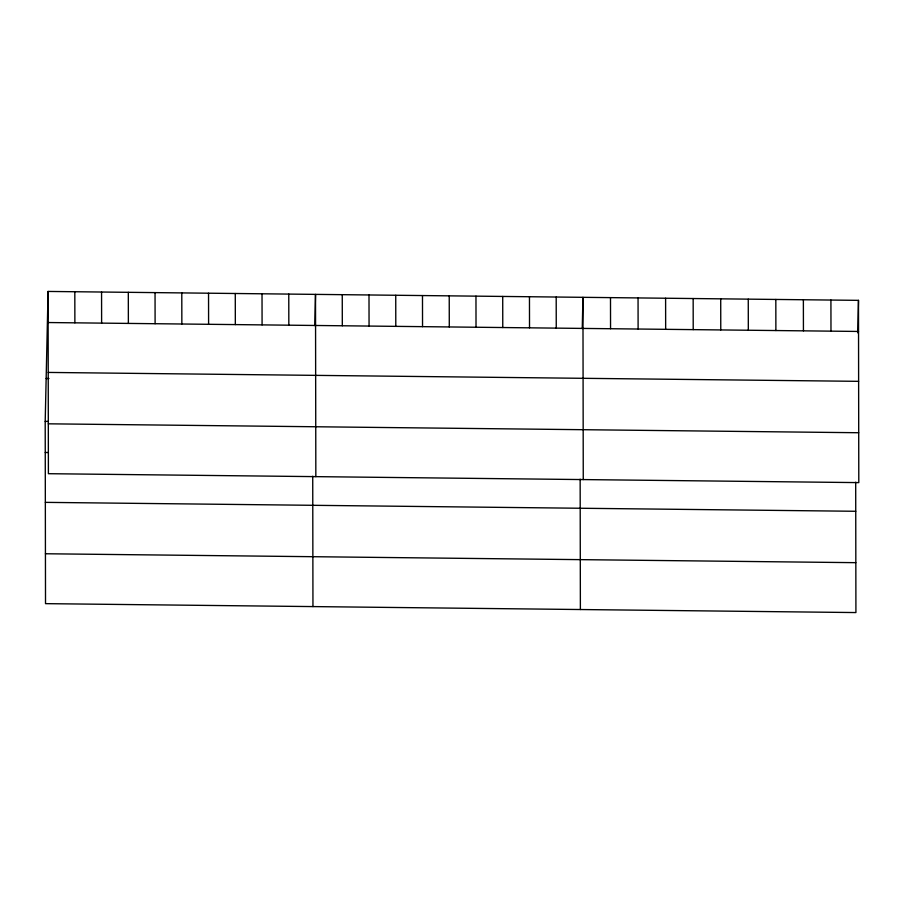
<?xml version="1.0" encoding="UTF-8"?>
<svg xmlns="http://www.w3.org/2000/svg" width="904" height="904" viewBox="0 0 904 904"><rect width="100%" height="100%" fill="white"/><g stroke="black" fill="none" stroke-linecap="round" stroke-linejoin="round"><path stroke-width="1.36" d="M855.692 482.182L855.918 612.562L45.516 603.646L45.2 421.388L48.081 291.438L858.484 300.354L858.8 482.612L48.398 473.696L48.081 291.438M314.818 325.576L315.507 294.388L315.835 476.645M582.255 328.514L582.944 297.326L583.261 479.583M857.76 332.841L858.484 300.354M48.138 322.536L858.54 331.452M48.217 372.425L858.619 381.341M46.149 378.505L48.963 378.539M45.2 421.388L48.014 421.411M48.307 423.818L858.71 432.733M45.256 452.486L48.07 452.52M45.347 502.364L855.749 511.28M45.426 553.756L855.828 562.672M830.923 300.049L830.979 331.158M803.373 299.755L803.43 330.853M775.824 299.45L775.881 330.548M748.263 299.145L748.32 330.242M720.714 298.84L720.77 329.937M693.165 298.535L693.21 329.632M665.604 298.23L665.66 329.338M638.054 297.936L638.111 329.033M610.494 297.631L610.55 328.728M580.153 479.154L580.379 609.522M556.197 297.032L556.254 328.129M529.462 296.738L529.518 327.836M502.714 296.444L502.771 327.542M475.967 296.15L476.024 327.248M449.231 295.857L449.288 326.954M422.484 295.563L422.541 326.66M395.737 295.269L395.794 326.367M369.001 294.975L369.058 326.073M342.254 294.681L342.311 325.779M312.727 476.205L312.953 606.584M288.772 294.094L288.828 325.191M262.024 293.8L262.081 324.898M235.277 293.506L235.334 324.604M208.541 293.212L208.598 324.31M181.794 292.919L181.851 324.016M155.047 292.613L155.104 323.722M128.311 292.32L128.368 323.429M101.564 292.026L101.621 323.135M74.817 291.732L74.874 322.841"/></g></svg>
